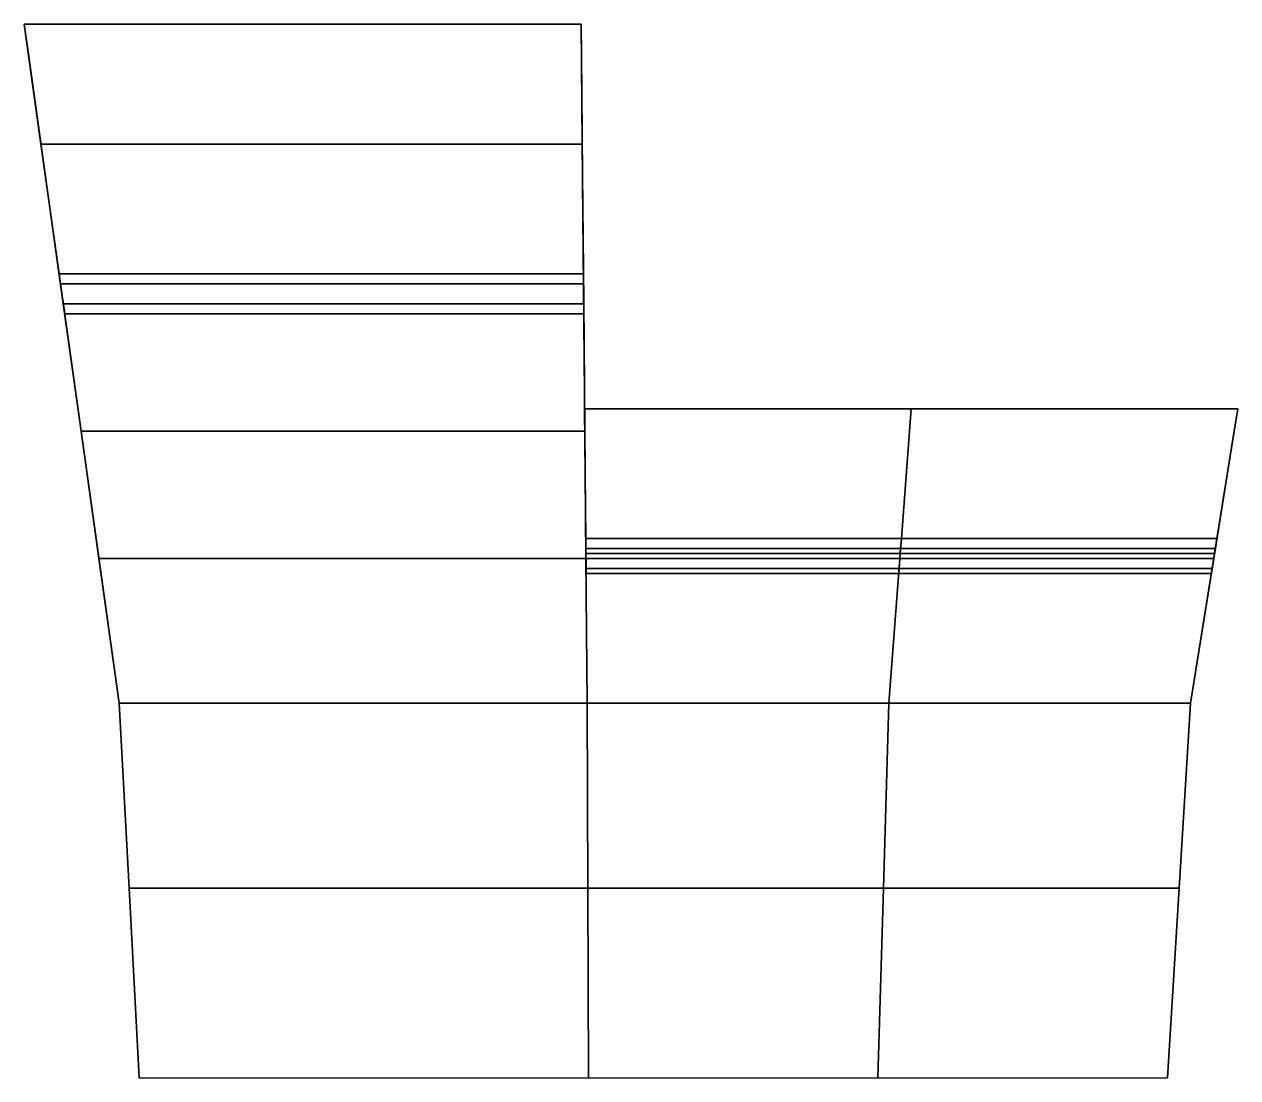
# Model space of a CAD drawing. Extents: x -1641 to 1118, y -1063 to 1331.
import ezdxf

# ---------------------------------------------------------------- set-up
doc = ezdxf.new("R2010")
doc.units = 0

msp = doc.modelspace()

# ---------------------------------------------------------------- linework, layer by layer
for points in [[(-1603.072144, 1058.699097, 346.293762), (-372.389465, 1058.699097, 346.293762), (-374.766144, 1331.028809, 8.344025), (-1641.099243, 1331.028809, 8.344025)], [(-1641.099243, 1331.028809, 8.344025), (-374.766144, 1331.028809, 8.344025), (-372.389465, 1058.699097, -328.691284), (-1603.072144, 1058.699097, -328.691284)], [(-1603.072144, 1058.699097, 346.293762), (-1641.099243, 1331.028809, 8.344025), (-1631.592407, 1262.946289, 8.344025), (-1593.565308, 990.616699, 346.293762)], [(-1603.072144, 1058.699097, -328.691284), (-1593.565308, 990.616699, -328.691284), (-1631.592407, 1262.946289, 8.344025), (-1641.099243, 1331.028809, 8.344025)], [(-372.389465, 1058.699097, 346.293762), (-371.795288, 990.616699, 346.293762), (-374.171997, 1262.946289, 8.344025), (-374.766144, 1331.028809, 8.344025)], [(-372.389465, 1058.699097, -328.691284), (-374.766144, 1331.028809, 8.344025), (-374.171997, 1262.946289, 8.344025), (-371.795288, 990.616699, -328.691284)], [(-1593.565308, 990.616699, 346.293762), (-1631.592407, 1262.946289, 8.344025), (-1591.188599, 973.595886, 8.344025), (-1553.161499, 701.266357, 346.293762)], [(-1631.592407, 1262.946289, 8.344025), (-1593.565308, 990.616699, -328.691284), (-1553.161499, 701.266357, -328.691284), (-1591.188599, 973.595886, 8.344025)], [(-374.171997, 1262.946289, 8.344025), (-371.795288, 990.616699, 346.293762), (-369.27005, 701.266357, 346.293762), (-371.64679, 973.595886, 8.344025)], [(-371.795288, 990.616699, -328.691284), (-374.171997, 1262.946289, 8.344025), (-371.64679, 973.595886, 8.344025), (-369.27005, 701.266357, -328.691284)], [(-1561.876221, 763.675354, 659.516846), (-369.814758, 763.675354, 659.516846), (-372.389465, 1058.699097, 346.293762), (-1603.072144, 1058.699097, 346.293762)], [(-1603.072144, 1058.699097, -328.691284), (-372.389465, 1058.699097, -328.691284), (-369.814758, 763.675354, -640.923706), (-1561.876221, 763.675354, -640.923706)], [(-1561.876221, 763.675354, 659.516846), (-1603.072144, 1058.699097, 346.293762), (-1593.565308, 990.616699, 346.293762), (-1552.369385, 695.592957, 659.516846)], [(-1561.876221, 763.675354, -640.923706), (-1552.369385, 695.592957, -640.923706), (-1593.565308, 990.616699, -328.691284), (-1603.072144, 1058.699097, -328.691284)], [(-369.814758, 763.675354, 659.516846), (-369.220551, 695.592957, 659.516846), (-371.795288, 990.616699, 346.293762), (-372.389465, 1058.699097, 346.293762)], [(-369.814758, 763.675354, -640.923706), (-372.389465, 1058.699097, -328.691284), (-371.795288, 990.616699, -328.691284), (-369.220551, 695.592957, -640.923706)], [(-1552.369385, 695.592957, 659.516846), (-1593.565308, 990.616699, 346.293762), (-1553.161499, 701.266357, 346.293762), (-1511.965576, 406.242462, 659.516846)], [(-1593.565308, 990.616699, -328.691284), (-1552.369385, 695.592957, -640.923706), (-1511.965576, 406.242462, -640.923706), (-1553.161499, 701.266357, -328.691284)], [(-1553.161499, 701.266357, 346.293762), (-1591.188599, 973.595886, 8.344025), (-1512.757568, 411.915863, 8.344025), (-1512.757568, 411.915924, 346.293762)], [(-1591.188599, 973.595886, 8.344025), (-1553.161499, 701.266357, -328.691284), (-1512.757568, 411.915924, -328.691284), (-1512.757568, 411.915863, 8.344025)], [(-371.795288, 990.616699, 346.293762), (-369.220551, 695.592957, 659.516846), (-366.695343, 406.242462, 659.516846), (-369.27005, 701.266357, 346.293762)], [(-369.220551, 695.592957, -640.923706), (-371.795288, 990.616699, -328.691284), (-369.27005, 701.266357, -328.691284), (-366.695343, 406.242462, -640.923706)], [(-371.64679, 973.595886, 8.344025), (-369.27005, 701.266357, 346.293762), (-366.744843, 411.915924, 346.293762), (-366.744843, 411.915863, 8.344025)], [(-369.27005, 701.266357, -328.691284), (-371.64679, 973.595886, 8.344025), (-366.744843, 411.915863, 8.344025), (-366.744843, 411.915924, -328.691284)], [(-1549.200317, 672.898743, 682.210999), (-1558.707153, 740.981201, 682.210999), (-1561.876221, 763.675354, 659.516846), (-1552.369385, 695.592957, 659.516846)], [(-369.616699, 740.981201, 682.210999), (-369.814758, 763.675354, 659.516846), (-1561.876221, 763.675354, 659.516846), (-1558.707153, 740.981201, 682.210999)], [(-369.616699, 740.981201, -663.61792), (-1558.707153, 740.981201, -663.61792), (-1561.876221, 763.675354, -640.923706), (-369.814758, 763.675354, -640.923706)], [(-1549.200317, 672.898743, -663.61792), (-1552.369385, 695.592957, -640.923706), (-1561.876221, 763.675354, -640.923706), (-1558.707153, 740.981201, -663.61792)], [(-369.02243, 672.898743, 682.210999), (-369.220551, 695.592957, 659.516846), (-369.814758, 763.675354, 659.516846), (-369.616699, 740.981201, 682.210999)], [(-369.02243, 672.898743, -663.61792), (-369.616699, 740.981201, -663.61792), (-369.814758, 763.675354, -640.923706), (-369.220551, 695.592957, -640.923706)], [(-369.616699, 740.981201, 682.210999), (-1558.707153, 740.981201, 682.210999), (-1549.200317, 672.898743, 682.210999), (-369.02243, 672.898743, 682.210999)], [(-369.616699, 740.981201, -663.61792), (-369.02243, 672.898743, -663.61792), (-1549.200317, 672.898743, -663.61792), (-1558.707153, 740.981201, -663.61792)], [(-1511.965576, 406.242462, 659.516846), (-1553.161499, 701.266357, 346.293762), (-1512.757568, 411.915924, 346.293762), (-1471.561646, 116.892105, 659.516846)], [(-1553.161499, 701.266357, -328.691284), (-1511.965576, 406.242462, -640.923706), (-1471.561646, 116.892105, -640.923706), (-1512.757568, 411.915924, -328.691284)], [(-369.220551, 695.592957, 659.516846), (-1552.369385, 695.592957, 659.516846), (-1511.965576, 406.242462, 659.516846), (-366.695343, 406.242462, 659.516846)], [(-369.02243, 672.898743, 682.210999), (-1549.200317, 672.898743, 682.210999), (-1552.369385, 695.592957, 659.516846), (-369.220551, 695.592957, 659.516846)], [(-369.02243, 672.898743, -663.61792), (-369.220551, 695.592957, -640.923706), (-1552.369385, 695.592957, -640.923706), (-1549.200317, 672.898743, -663.61792)], [(-369.27005, 701.266357, 346.293762), (-366.695343, 406.242462, 659.516846), (-364.170013, 116.892105, 659.516846), (-366.744843, 411.915924, 346.293762)], [(-366.695343, 406.242462, -640.923706), (-369.27005, 701.266357, -328.691284), (-366.744843, 411.915924, -328.691284), (-364.170013, 116.892105, -640.923706)], [(-364.566162, 162.280411, 659.516846), (352.915192, 162.280411, 659.516846), (375.229797, 457.30423, 346.293762), (-367.140869, 457.30423, 346.293762)], [(-367.140869, 457.30423, 346.293762), (375.229797, 457.30423, 346.293762), (375.229797, 457.304169, 8.344025), (-367.140869, 457.304169, 8.344025)], [(-367.140869, 457.304169, 8.344025), (375.229797, 457.304169, 8.344025), (375.229797, 457.30423, -328.691284), (-367.140869, 457.30423, -328.691284)], [(-367.140869, 457.30423, -328.691284), (375.229797, 457.30423, -328.691284), (352.915192, 162.280411, -640.923706), (-364.566162, 162.280411, -640.923706)], [(352.915192, 162.280411, 659.516846), (1070.396729, 162.280411, 659.516846), (1117.600586, 457.30423, 346.293762), (375.229797, 457.30423, 346.293762)], [(375.229797, 457.30423, -328.691284), (1117.600586, 457.30423, -328.691284), (1070.396729, 162.280411, -640.923706), (352.915192, 162.280411, -640.923706)], [(375.229797, 457.30423, 346.293762), (1117.600586, 457.30423, 346.293762), (1117.600586, 457.304169, 8.344025), (375.229797, 457.304169, 8.344025)], [(375.229797, 457.304169, 8.344025), (1117.600586, 457.304169, 8.344025), (1117.600586, 457.30423, -328.691284), (375.229797, 457.30423, -328.691284)], [(1070.396729, 162.280411, 659.516846), (1063.134644, 116.892105, 659.516846), (1110.338379, 411.915924, 346.293762), (1117.600586, 457.30423, 346.293762)], [(1070.396729, 162.280411, -640.923706), (1117.600586, 457.30423, -328.691284), (1110.338379, 411.915924, -328.691284), (1063.134644, 116.892105, -640.923706)], [(1117.600586, 457.30423, 346.293762), (1110.338379, 411.915924, 346.293762), (1110.338379, 411.915863, 8.344025), (1117.600586, 457.304169, 8.344025)], [(1117.600586, 457.30423, -328.691284), (1117.600586, 457.304169, 8.344025), (1110.338379, 411.915863, 8.344025), (1110.338379, 411.915924, -328.691284)], [(-1425.612183, -212.172913, -301.450012), (-1512.757568, 411.915924, -328.691284), (-1471.561646, 116.892105, -640.923706), (-1425.612183, -212.172913, -612.749023)], [(-1425.612183, -212.172913, 9.848999), (-1512.757568, 411.915863, 8.344025), (-1512.757568, 411.915924, -328.691284), (-1425.612183, -212.172913, -301.450012)], [(-1425.612183, -212.172913, 321.14798), (-1512.757568, 411.915924, 346.293762), (-1512.757568, 411.915863, 8.344025), (-1425.612183, -212.172913, 9.848999)], [(-1425.612183, -212.172913, 632.447021), (-1471.561646, 116.892105, 659.516846), (-1512.757568, 411.915924, 346.293762), (-1425.612183, -212.172913, 321.14798)], [(-366.695343, 406.242462, 659.516846), (-1511.965576, 406.242462, 659.516846), (-1471.561646, 116.892105, 659.516846), (-364.170013, 116.892105, 659.516846)], [(1010.484131, -212.172913, 632.447021), (1010.484131, -212.172913, 321.14798), (1110.338379, 411.915924, 346.293762), (1063.134644, 116.892105, 659.516846)], [(1010.484131, -212.172913, 321.14798), (1010.484131, -212.172913, 9.848999), (1110.338379, 411.915863, 8.344025), (1110.338379, 411.915924, 346.293762)], [(1010.484131, -212.172913, 9.848999), (1010.484131, -212.172913, -301.450012), (1110.338379, 411.915924, -328.691284), (1110.338379, 411.915863, 8.344025)], [(1010.484131, -212.172913, -301.450012), (1010.484131, -212.172913, -612.749023), (1063.134644, 116.892105, -640.923706), (1110.338379, 411.915924, -328.691284)], [(-364.269073, 128.239197, 693.558044), (350.340576, 128.239197, 693.558044), (352.915192, 162.280411, 659.516846), (-364.566162, 162.280411, 659.516846)], [(-363.872986, 82.850922, 693.558044), (-364.269073, 128.239197, 693.558044), (-364.566162, 162.280411, 659.516846), (-364.170013, 116.892105, 659.516846)], [(-363.972015, 94.197983, -663.61792), (-364.170013, 116.892105, -640.923706), (-364.566162, 162.280411, -640.923706), (-364.368103, 139.586288, -663.61792)], [(-364.368103, 139.586288, -663.61792), (-364.566162, 162.280411, -640.923706), (352.915192, 162.280411, -640.923706), (351.198761, 139.586288, -663.61792)], [(-364.368103, 139.586288, -663.61792), (351.198761, 139.586288, -663.61792), (347.765747, 94.197983, -663.61792), (-363.972015, 94.197983, -663.61792)], [(351.198761, 139.586288, -663.61792), (1066.765503, 139.586288, -663.61792), (1059.503662, 94.197983, -663.61792), (347.765747, 94.197983, -663.61792)], [(350.340576, 128.239197, 693.558044), (1064.950317, 128.239197, 693.558044), (1070.396729, 162.280411, 659.516846), (352.915192, 162.280411, 659.516846)], [(351.198761, 139.586288, -663.61792), (352.915192, 162.280411, -640.923706), (1070.396729, 162.280411, -640.923706), (1066.765503, 139.586288, -663.61792)], [(1057.687988, 82.850922, 693.558044), (1063.134644, 116.892105, 659.516846), (1070.396729, 162.280411, 659.516846), (1064.950317, 128.239197, 693.558044)], [(1059.503662, 94.197983, -663.61792), (1066.765503, 139.586288, -663.61792), (1070.396729, 162.280411, -640.923706), (1063.134644, 116.892105, -640.923706)], [(-1425.612183, -212.172913, 632.447021), (-361.298157, -212.172913, 632.447021), (-364.170013, 116.892105, 659.516846), (-1471.561646, 116.892105, 659.516846)], [(-364.269073, 128.239197, 693.558044), (-363.872986, 82.850922, 693.558044), (346.907471, 82.850922, 693.558044), (350.340576, 128.239197, 693.558044)], [(-361.298157, -212.172913, 632.447021), (324.592957, -212.172913, 632.447021), (349.4823, 116.892105, 659.516846), (-364.170013, 116.892105, 659.516846)], [(-363.872986, 82.850922, 693.558044), (-364.170013, 116.892105, 659.516846), (349.4823, 116.892105, 659.516846), (346.907471, 82.850922, 693.558044)], [(-363.972015, 94.197983, -663.61792), (347.765747, 94.197983, -663.61792), (349.4823, 116.892105, -640.923706), (-364.170013, 116.892105, -640.923706)], [(324.592957, -212.172913, 632.447021), (1010.484131, -212.172913, 632.447021), (1063.134644, 116.892105, 659.516846), (349.4823, 116.892105, 659.516846)], [(350.340576, 128.239197, 693.558044), (346.907471, 82.850922, 693.558044), (1057.687988, 82.850922, 693.558044), (1064.950317, 128.239197, 693.558044)], [(346.907471, 82.850922, 693.558044), (349.4823, 116.892105, 659.516846), (1063.134644, 116.892105, 659.516846), (1057.687988, 82.850922, 693.558044)], [(347.765747, 94.197983, -663.61792), (1059.503662, 94.197983, -663.61792), (1063.134644, 116.892105, -640.923706), (349.4823, 116.892105, -640.923706)], [(-1425.612183, -212.172913, 632.447021), (-1402.943848, -632.014526, 619.09259), (-359.881409, -632.014526, 619.09259), (-361.298157, -212.172913, 632.447021)], [(-1425.612183, -212.172913, -612.749023), (-1402.943848, -632.014526, -598.849487), (-1402.943848, -632.014526, -294.363953), (-1425.612183, -212.172913, -301.450012)], [(-1425.612183, -212.172913, -301.450012), (-1402.943848, -632.014526, -294.363953), (-1402.943848, -632.014526, 10.12149), (-1425.612183, -212.172913, 9.848999)], [(-1425.612183, -212.172913, 9.848999), (-1402.943848, -632.014526, 10.12149), (-1402.943848, -632.014526, 314.607025), (-1425.612183, -212.172913, 321.14798)], [(-1425.612183, -212.172913, 321.14798), (-1402.943848, -632.014526, 314.607025), (-1402.943848, -632.014526, 619.09259), (-1425.612183, -212.172913, 632.447021)], [(-361.298157, -212.172913, 632.447021), (-359.881409, -632.014526, 619.09259), (312.314301, -632.014526, 619.09259), (324.592957, -212.172913, 632.447021)], [(324.592957, -212.172913, 632.447021), (312.314301, -632.014526, 619.09259), (984.51001, -632.014526, 619.09259), (1010.484131, -212.172913, 632.447021)], [(1010.484131, -212.172913, 632.447021), (984.51001, -632.014526, 619.09259), (984.51001, -632.014526, 314.607025), (1010.484131, -212.172913, 321.14798)], [(1010.484131, -212.172913, 321.14798), (984.51001, -632.014526, 314.607025), (984.51001, -632.014526, 10.12149), (1010.484131, -212.172913, 9.848999)], [(1010.484131, -212.172913, 9.848999), (984.51001, -632.014526, 10.12149), (984.51001, -632.014526, -294.363953), (1010.484131, -212.172913, -301.450012)], [(1010.484131, -212.172913, -301.450012), (984.51001, -632.014526, -294.363953), (984.51001, -632.014526, -598.849487), (1010.484131, -212.172913, -612.749023)], [(-1402.943848, -632.014526, 619.09259), (-1379.66272, -1063.203247, 605.377197), (-358.426361, -1063.203247, 605.377197), (-359.881409, -632.014526, 619.09259)], [(-1402.943848, -632.014526, -598.849487), (-1379.66272, -1063.203247, -584.574341), (-1379.66272, -1063.203247, -287.086487), (-1402.943848, -632.014526, -294.363953)], [(-1402.943848, -632.014526, -294.363953), (-1379.66272, -1063.203247, -287.086487), (-1379.66272, -1063.203247, 10.401398), (-1402.943848, -632.014526, 10.12149)], [(-1402.943848, -632.014526, 10.12149), (-1379.66272, -1063.203247, 10.401398), (-1379.66272, -1063.203247, 307.889313), (-1402.943848, -632.014526, 314.607025)], [(-1402.943848, -632.014526, 314.607025), (-1379.66272, -1063.203247, 307.889313), (-1379.66272, -1063.203247, 605.377197), (-1402.943848, -632.014526, 619.09259)], [(-359.881409, -632.014526, 619.09259), (-358.426361, -1063.203247, 605.377197), (299.703735, -1063.203247, 605.377197), (312.314301, -632.014526, 619.09259)], [(312.314301, -632.014526, 619.09259), (299.703735, -1063.203247, 605.377197), (957.83374, -1063.203247, 605.377197), (984.51001, -632.014526, 619.09259)], [(984.51001, -632.014526, 619.09259), (957.83374, -1063.203247, 605.377197), (957.83374, -1063.203247, 307.889313), (984.51001, -632.014526, 314.607025)], [(984.51001, -632.014526, 314.607025), (957.83374, -1063.203247, 307.889313), (957.83374, -1063.203247, 10.401398), (984.51001, -632.014526, 10.12149)], [(984.51001, -632.014526, -294.363953), (984.51001, -632.014526, 10.12149), (957.83374, -1063.203247, 10.401398), (957.83374, -1063.203247, -287.086487)], [(984.51001, -632.014526, -294.363953), (957.83374, -1063.203247, -287.086487), (957.83374, -1063.203247, -584.574341), (984.51001, -632.014526, -598.849487)]]:
    msp.add_3dface(points)

doc.saveas('drawing.dxf')
